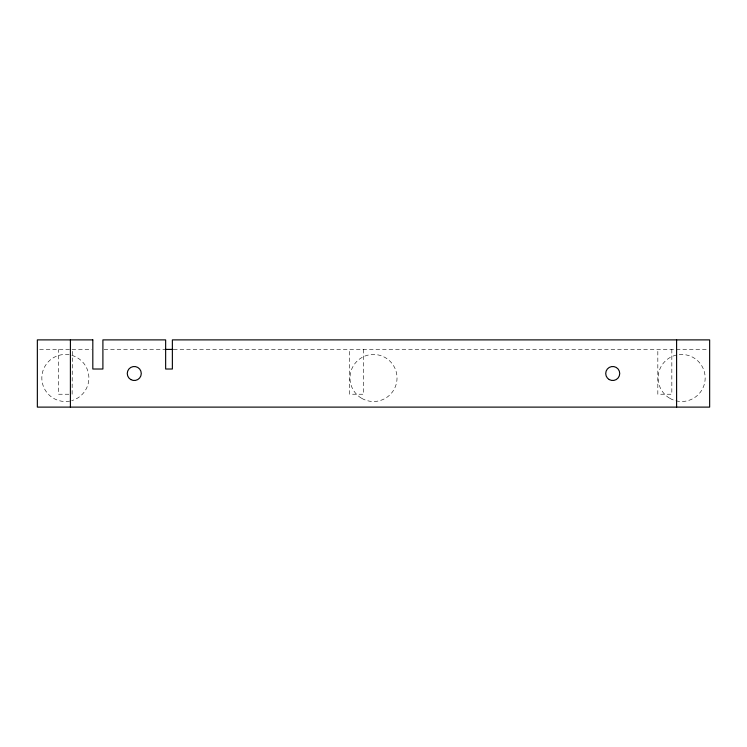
<?xml version="1.0" encoding="UTF-8"?>
<svg xmlns="http://www.w3.org/2000/svg" width="747" height="747" viewBox="0 0 747 747"><rect width="100%" height="100%" fill="white"/><g stroke="black" fill="none" stroke-linecap="round" stroke-linejoin="round"><path stroke-width="0.56" stroke-dasharray="3.73 2.8" d="M39.666 349.409L70.862 349.409M72.011 349.409L91.657 349.409M104.057 349.409L165.647 349.409M173.537 349.409L708.501 349.409M68.864 394.229L58.359 394.229L58.359 349.409M72.123 394.229L72.366 349.409M671.833 349.409L671.833 394.229L657.827 394.229L657.827 349.409M363.696 349.409L363.696 394.229L349.689 394.229L349.689 349.409M69.77 401.092A23.53 23.53 0 0 1 42.934 370.867A23.53 23.53 0 0 1 82.291 361.641A23.53 23.53 0 0 1 71.684 400.644M669.872 398.356A23.53 23.53 0 0 0 705.168 377.982A23.53 23.53 0 0 0 669.872 357.608A23.53 23.53 0 0 0 669.872 398.356M361.735 398.356A23.53 23.53 0 0 0 397.03 377.982A23.53 23.53 0 0 0 361.735 357.608A23.53 23.53 0 0 0 361.735 398.356"/><path stroke-width="1.12" d="M165.647 349.409L172.912 349.409M676.595 339.885L676.595 407.115M70.405 339.885L70.405 407.115M92.815 339.885L37.35 339.885L37.35 407.115L709.65 407.115L709.65 339.885L172.37 339.885L172.37 369.018L165.647 369.018L165.647 339.885L102.899 339.885L102.899 369.018L92.815 369.018L92.815 339.885M130.772 379.569A7.003 7.003 0 0 0 141.276 373.5A7.003 7.003 0 0 0 130.772 367.431A7.003 7.003 0 0 0 130.772 379.569M609.225 379.569A7.003 7.003 0 0 0 619.73 373.5A7.003 7.003 0 0 0 609.225 367.431A7.003 7.003 0 0 0 609.225 379.569"/></g></svg>
